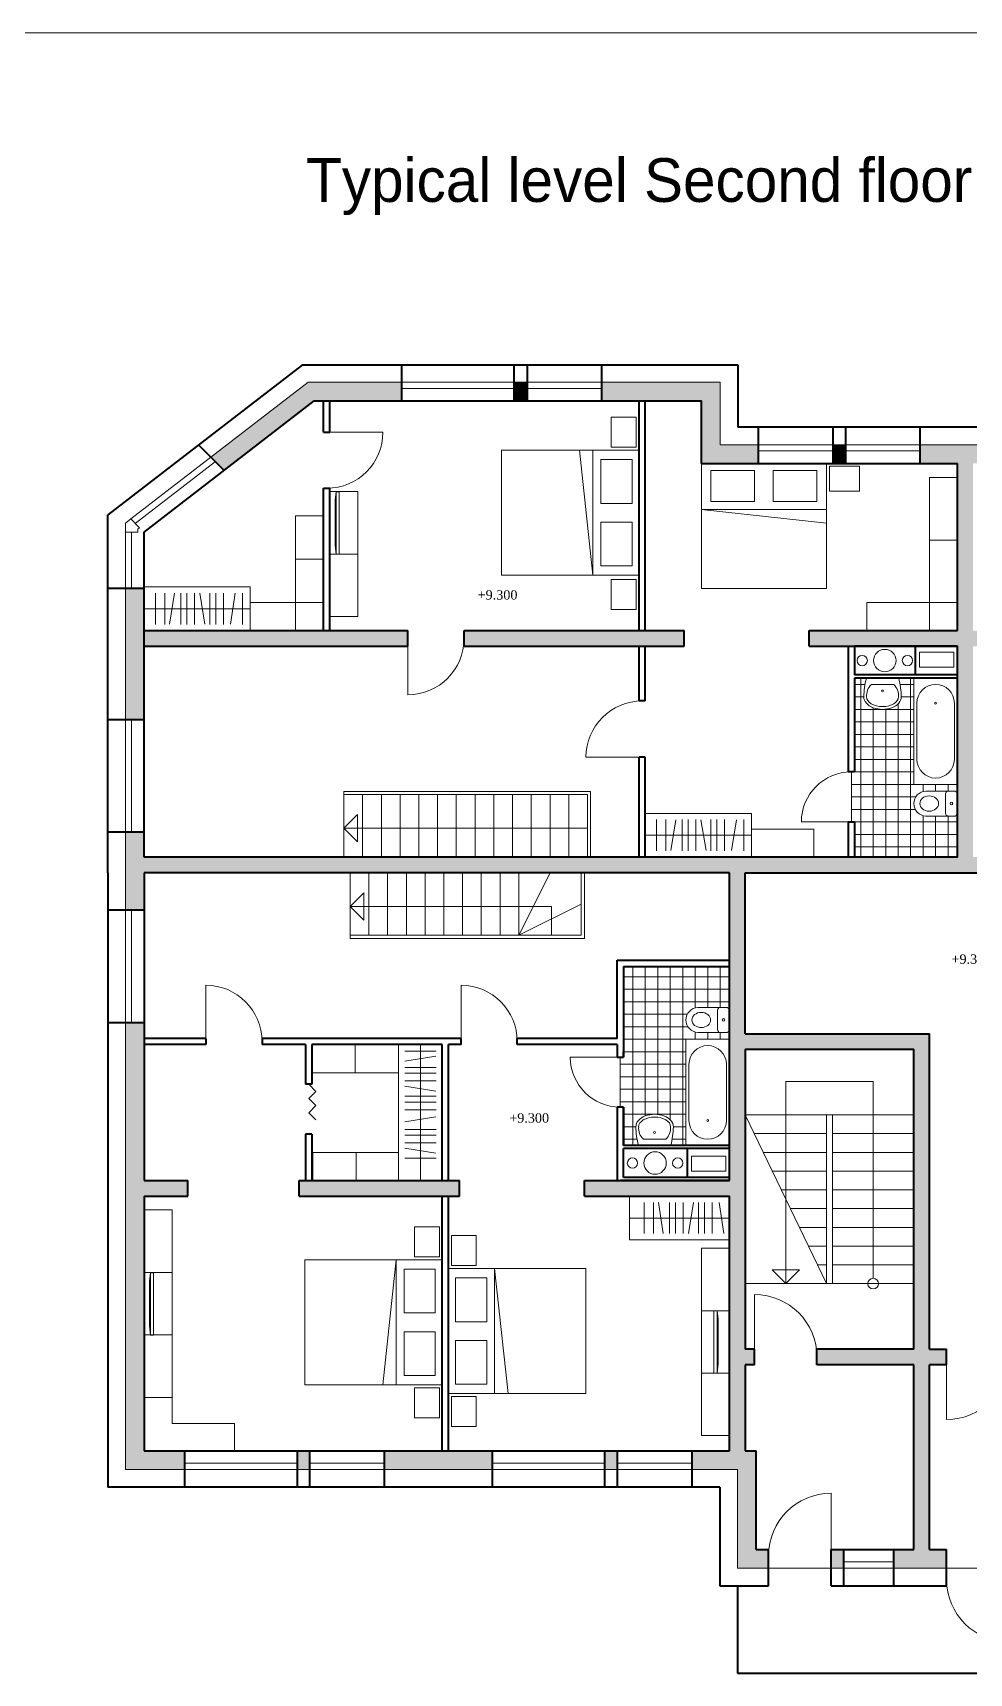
# Model space of a CAD drawing. Header units: millimetres. Extents: x 145836 to 266027, y 108786 to 206069.
# Drawn here: x 203108 to 218102, y 179817 to 206069 of the extents above; entities that cross this region are included whole.
import ezdxf

# ---------------------------------------------------------------- set-up
doc = ezdxf.new("R2010")
doc.units = ezdxf.units.MM
doc.layers.get('0').update_dxf_attribs({"color": 250})
doc.styles.get("Standard").update_dxf_attribs({"font": 'arial.ttf'})

msp = doc.modelspace()

# ---------------------------------------------------------------- hatches: boundary and pattern name
at = {"lineweight": 20}
for points in [[(209015, 200477), (207517, 200477), (205961, 199279), (206173, 199066), (207615, 200177), (209015, 200177)], [(211022, 200477), (210815, 200477), (210815, 200377), (210815, 200177), (211022, 200177)], [(214722, 199477), (214115, 199477), (214115, 200477), (212222, 200477), (212222, 200377), (212222, 200177), (213815, 200177), (213815, 199177), (213915, 199177), (214722, 199177)], [(216122, 199477), (215922, 199477), (215922, 199377), (215922, 199177), (216122, 199177)], [(217340, 190052), (214515, 190052), (214515, 192627), (218040, 192627), (218040, 192752), (214390, 192752), (214390, 189927), (217340, 189927)], [(214690, 183377), (214515, 183377), (214515, 184752), (214665, 184752), (214665, 184877), (214390, 184877), (214390, 181497), (214890, 181497), (214890, 181797), (214690, 181797)]]:
    msp.add_hatch(color=256, dxfattribs=at).paths.add_polyline_path(points)
h = msp.add_hatch(color=256, dxfattribs=at)
h.paths.add_polyline_path([(218040, 199477), (217322, 199477), (217322, 199377), (217315, 199377), (217315, 199177), (217915, 199177), (217915, 196502), (215540, 196502), (215540, 196377), (218040, 196377)])
h.paths.add_polyline_path([(218758, 199477), (218040, 199477), (218040, 196377), (218381, 196377), (218381, 196502), (218165, 196502), (218165, 197677), (218165, 199177), (218765, 199177), (218765, 199377), (218758, 199377)])
h = msp.add_hatch(color=256, dxfattribs=at)
h.paths.add_polyline_path([(204890, 197177), (204590, 197177), (204590, 196377), (204890, 196377)])
h.paths.add_polyline_path([(204890, 196377), (204590, 196377), (204590, 195077), (204690, 195077), (204890, 195077)])
h.paths.add_polyline_path([(209115, 196377), (204890, 196377), (204890, 196252), (208665, 196252), (209115, 196252)])
h.paths.add_polyline_path([(209115, 196502), (208665, 196502), (204890, 196502), (204890, 196377), (209115, 196377)])
h = msp.add_hatch(color=256, dxfattribs=at)
h.paths.add_polyline_path([(213540, 196502), (212065, 196502), (210015, 196502), (210015, 196377), (213540, 196377)])
h.paths.add_polyline_path([(213540, 196377), (210015, 196377), (210015, 196252), (212065, 196252), (213540, 196252)])
h = msp.add_hatch(color=256, dxfattribs=at)
h.paths.add_polyline_path([(218040, 196377), (215540, 196377), (215540, 196252), (217915, 196252), (217915, 195792), (217915, 194742), (217915, 193880, -0.017084), (217915, 193875), (217915, 193592, -0.017084), (217915, 193588), (217915, 192877), (214390, 192877), (214390, 192752), (218040, 192752)])
h.paths.add_polyline_path([(218165, 196252), (218381, 196252), (218381, 196377), (218040, 196377), (218040, 192752), (219140, 192752), (219140, 192877), (218165, 192877), (218165, 195077), (218165, 195205, -0.017084), (218165, 195210), (218165, 195492, -0.017084), (218165, 195497), (218165, 195792)])
h.paths.add_polyline_path([(218589, 196502), (218381, 196502), (218381, 196377), (218589, 196377)])
h.paths.add_polyline_path([(218589, 196377), (218381, 196377), (218381, 196252), (218589, 196252)])
h.paths.add_polyline_path([(220815, 196502), (218589, 196502), (218589, 196377), (220815, 196377)])
h.paths.add_polyline_path([(220815, 196377), (218589, 196377), (218589, 196252), (220815, 196252)])
h = msp.add_hatch(color=256, dxfattribs=at)
h.paths.add_polyline_path([(219140, 192752), (218040, 192752), (218040, 192627), (219140, 192627)])
h.paths.add_polyline_path([(214390, 192877), (208665, 192877), (204890, 192877), (204890, 193277), (204590, 193277), (204590, 192752), (214390, 192752)])
h.paths.add_polyline_path([(214390, 192752), (204590, 192752), (204590, 192027), (204690, 192027), (204890, 192027), (204890, 192627), (208665, 192627), (214265, 192627), (214265, 190417, -0.017084), (214265, 190412), (214265, 190130, -0.017084), (214265, 190125), (214265, 189927), (214390, 189927)])
h = msp.add_hatch(color=256, dxfattribs=at)
h.paths.add_polyline_path([(204891, 190227), (204590, 190227), (204590, 190027), (204590, 189927), (204891, 189927)])
h.paths.add_polyline_path([(204891, 189927), (204590, 189927), (204590, 187577), (205590, 187577), (205590, 187702), (204891, 187702)])
h.paths.add_polyline_path([(204890, 187452), (205590, 187452), (205590, 187577), (204590, 187577), (204590, 184877), (204890, 184877)])
h = msp.add_hatch(color=256, dxfattribs=at)
h.paths.add_polyline_path([(214515, 189802), (217215, 189802), (217215, 185002), (215665, 185002), (215665, 184877), (217340, 184877), (217340, 189927), (214390, 189927), (214390, 187577), (214515, 187577)])
h.paths.add_polyline_path([(214390, 189927), (214265, 189927), (214265, 189802), (214265, 187702), (212515, 187702), (211940, 187702), (211940, 187577), (214390, 187577)])
h.paths.add_polyline_path([(214390, 187577), (211940, 187577), (211940, 187452), (214265, 187452), (214265, 186752), (214265, 184877), (214390, 184877)])
h.paths.add_polyline_path([(214515, 187577), (214390, 187577), (214390, 184877), (214665, 184877), (214665, 185002), (214515, 185002)], flags=17)
h = msp.add_hatch(color=256, dxfattribs=at)
h.paths.add_polyline_path([(217465, 190052), (217340, 190052), (217340, 189927), (217465, 189927)])
h.paths.add_polyline_path([(217465, 189927), (217340, 189927), (217340, 184877), (217740, 184877), (217740, 185002), (217465, 185002)])
h = msp.add_hatch(color=256, dxfattribs=at)
h.paths.add_polyline_path([(209940, 187702), (207376, 187702), (207376, 187577), (209940, 187577)])
h.paths.add_polyline_path([(209940, 187577), (207376, 187577), (207376, 187452), (209940, 187452)])
h = msp.add_hatch(color=256, dxfattribs=at)
h.paths.add_polyline_path([(204890, 184877), (204590, 184877), (204590, 183787), (204590, 183077), (205540, 183077), (205540, 183377), (204890, 183377)])
h.paths.add_polyline_path([(207540, 183377), (207340, 183377), (207340, 183077), (207540, 183077), (207540, 183177)])
h.paths.add_polyline_path([(210465, 183377), (208740, 183377), (208740, 183077), (210465, 183077)])
h = msp.add_hatch(color=256, dxfattribs=at)
h.paths.add_polyline_path([(212465, 183377), (212265, 183377), (212265, 183077), (212465, 183077), (212465, 183177)])
h.paths.add_polyline_path([(214390, 184877), (214265, 184877), (214265, 183377), (213815, 183377), (213665, 183377), (213665, 183077), (214390, 183077)])
h = msp.add_hatch(color=256, dxfattribs=at)
h.paths.add_polyline_path([(217340, 184877), (215665, 184877), (215665, 184752), (217215, 184752), (217215, 181797), (216890, 181797), (216890, 181497), (217340, 181497)])
h.paths.add_polyline_path([(217740, 181797), (217465, 181797), (217465, 184752), (217740, 184752), (217740, 184877), (217340, 184877), (217340, 181497), (217740, 181497)])
h.paths.add_polyline_path([(216090, 181797), (215890, 181797), (215890, 181497), (216090, 181497), (216090, 181597)], flags=16)

# ---------------------------------------------------------------- linework, layer by layer
at = {"lineweight": 13}
for p, q in [((145836, 206069), (266027, 206069)), ((207815, 199680), (208715, 199680)), ((209115, 196377), (209115, 195477)), ((216434, 195642), (216265, 195642)), ((216365, 195742), (216365, 192877)), ((217215, 195642), (216996, 195642)), ((217165, 195742), (217165, 194491)), ((216415, 195442), (216265, 195442)), ((216965, 195332), (216965, 192877)), ((217215, 195442), (217015, 195442)), ((217215, 195242), (216265, 195242)), ((216565, 195269), (216565, 192877)), ((216765, 195245), (216765, 192877)), ((217215, 195042), (216265, 195042)), ((217215, 194842), (216265, 194842)), ((217215, 194642), (216265, 194642)), ((212865, 194477), (211965, 194477)), ((217215, 194442), (216265, 194442)), ((217165, 194491), (217165, 192877)), ((216215, 194242), (216215, 193442)), ((217915, 194042), (216215, 194042)), ((217215, 194242), (216265, 194242)), ((217365, 194042), (217365, 193928)), ((217565, 194042), (217565, 193934)), ((217765, 194042), (217765, 193934)), ((208090, 193927), (212040, 193927)), ((208090, 193877), (208090, 193927)), ((208090, 193877), (211990, 193877)), ((208090, 193877), (208090, 192877)), ((208390, 193877), (208390, 192877)), ((208690, 193877), (208690, 192877)), ((208990, 193877), (208990, 192877)), ((209290, 193877), (209290, 192877)), ((209590, 193877), (209590, 192877)), ((209890, 193877), (209890, 192877)), ((210190, 193877), (210190, 192877)), ((210490, 193877), (210490, 192877)), ((210790, 192877), (210790, 193877)), ((211090, 192877), (211090, 193877)), ((211390, 192877), (211390, 193877)), ((211690, 192877), (211690, 193877)), ((211990, 192877), (211990, 193877)), ((212040, 192877), (212040, 193927)), ((217247, 193842), (216215, 193842)), ((217238, 193642), (216215, 193642)), ((217365, 193540), (217365, 192877)), ((217565, 193534), (217565, 192877)), ((217765, 193534), (217765, 192877)), ((217915, 193442), (216215, 193442)), ((217915, 193242), (216265, 193242)), ((217915, 193042), (216265, 193042)), ((208190, 191577), (208190, 192627)), ((208490, 191627), (208490, 192627)), ((208790, 191627), (208790, 192627)), ((209090, 191627), (209090, 192627)), ((209390, 191627), (209390, 192627)), ((209690, 191627), (209690, 192627)), ((209990, 191627), (209990, 192627)), ((210290, 191627), (210290, 192627)), ((210590, 191627), (210590, 192627)), ((210890, 191627), (210890, 192627)), ((210890, 191627), (211390, 192627)), ((211940, 192627), (211940, 191577)), ((210890, 191627), (211890, 192127)), ((208190, 191577), (211940, 191577)), ((212715, 188262), (212715, 191127)), ((212915, 188736), (212915, 191127)), ((213115, 188760), (213115, 191127)), ((213315, 188673), (213315, 191127)), ((213515, 188262), (213517, 191127)), ((213717, 190465), (213717, 191127)), ((213917, 190471), (213917, 191127)), ((214117, 190471), (214117, 191127)), ((214265, 190962), (212565, 190962)), ((205879, 189927), (205879, 190827)), ((214265, 190762), (212565, 190762)), ((214265, 190562), (212565, 190562)), ((213588, 190362), (212565, 190362)), ((213597, 190162), (212565, 190162)), ((213717, 189962), (213717, 190077)), ((213917, 189962), (213917, 190071)), ((214117, 189962), (214117, 190071)), ((209765, 189877), (209965, 189877)), ((214265, 189962), (212565, 189962)), ((212515, 189677), (212515, 188877)), ((213565, 189562), (212515, 189562)), ((213565, 189762), (212565, 189762)), ((213565, 189362), (212515, 189362)), ((213565, 189162), (212515, 189162)), ((213565, 188962), (212515, 188962)), ((213565, 188762), (212565, 188762)), ((214515, 188752), (215815, 188752)), ((215815, 186052), (214515, 188752)), ((215815, 188752), (215865, 188752)), ((215865, 188752), (215915, 188752)), ((215915, 188752), (217215, 188752)), ((212765, 188562), (212565, 188562)), ((213565, 188562), (213365, 188562)), ((212784, 188362), (212565, 188362)), ((213565, 188362), (213346, 188362)), ((214659, 188452), (215815, 188452)), ((215915, 188452), (217215, 188452)), ((214804, 188152), (215815, 188152)), ((215915, 188152), (217215, 188152)), ((214948, 187852), (215815, 187852)), ((215915, 187852), (217215, 187852)), ((215093, 187552), (215815, 187552)), ((215915, 187552), (217215, 187552)), ((215237, 187252), (215815, 187252)), ((215915, 187252), (217215, 187252)), ((215382, 186952), (215815, 186952)), ((215915, 186952), (217215, 186952)), ((215526, 186652), (215815, 186652)), ((215915, 186652), (217215, 186652)), ((215671, 186352), (215815, 186352)), ((215915, 186352), (217215, 186352)), ((214515, 186052), (215815, 186052)), ((214665, 184877), (214665, 185877)), ((215815, 186052), (215915, 186052)), ((215915, 186052), (217215, 186052)), ((217740, 184877), (217740, 183877)), ((215890, 181697), (215890, 182697))]:
    msp.add_line(p, q, dxfattribs=at)
at = {"lineweight": 40}
for p, q in [((207425, 200757), (204310, 198357)), ((207425, 200757), (214395, 200757)), ((209015, 200177), (209015, 200757)), ((210815, 200177), (210815, 200757)), ((211022, 200757), (211022, 200177)), ((212222, 200177), (212222, 200757)), ((214395, 200757), (214395, 199757)), ((204890, 198077), (207615, 200177)), ((207615, 200177), (213815, 200177)), ((207765, 199680), (207765, 200177)), ((207865, 199680), (207865, 200177)), ((212815, 196502), (212815, 200177)), ((212915, 196502), (212915, 200177)), ((213815, 199177), (213815, 200177)), ((207765, 199680), (207865, 199680)), ((221685, 199757), (214395, 199757)), ((214722, 199757), (214722, 199177)), ((215922, 199177), (215922, 199757)), ((216122, 199757), (216122, 199177)), ((217315, 199177), (217315, 199757)), ((206173, 199066), (205763, 199477)), ((213815, 199177), (217915, 199177)), ((217915, 196502), (217915, 199177)), ((207765, 196502), (207765, 198780)), ((207765, 198780), (207865, 198780)), ((207865, 196502), (207865, 198780)), ((204310, 192627), (204310, 198357)), ((204890, 192877), (204890, 198077)), ((204890, 197177), (204310, 197177)), ((204890, 196502), (208665, 196502)), ((208665, 196502), (209115, 196502)), ((209115, 196252), (209115, 196502)), ((210015, 196502), (212065, 196502)), ((210015, 196252), (210015, 196502)), ((212065, 196502), (213540, 196502)), ((213540, 196252), (213540, 196502)), ((215540, 196502), (217915, 196502)), ((215540, 196252), (215540, 196502)), ((204890, 196252), (208665, 196252)), ((208665, 196252), (209115, 196252)), ((210015, 196252), (212065, 196252)), ((212065, 196252), (213540, 196252)), ((212815, 195377), (212815, 196252)), ((212915, 195377), (212915, 196252)), ((215540, 196252), (217915, 196252)), ((216165, 196252), (216165, 194242)), ((217915, 196252), (216265, 196252)), ((216265, 196252), (216265, 195792)), ((217239, 196252), (217239, 195792)), ((217455, 196252), (217915, 196252)), ((217915, 195792), (217915, 196252)), ((217915, 195792), (216265, 195792)), ((217915, 195742), (216265, 195742)), ((216265, 195742), (216265, 194242)), ((217915, 194742), (217915, 195792)), ((212915, 195377), (212815, 195377)), ((204890, 195077), (204310, 195077)), ((217915, 192877), (217915, 195077)), ((217915, 192877), (217915, 194887)), ((212815, 192877), (212815, 194477)), ((212915, 194477), (212815, 194477)), ((212915, 192877), (212915, 194477)), ((216265, 194242), (216165, 194242)), ((204890, 193277), (204310, 193277)), ((216165, 193442), (216165, 192877)), ((216165, 193442), (216265, 193442)), ((216265, 193442), (216265, 192877)), ((208665, 192877), (204890, 192877)), ((217915, 192877), (208665, 192877)), ((204310, 192627), (204310, 182797)), ((208665, 192627), (204890, 192627)), ((204890, 192627), (204891, 187702)), ((214265, 192627), (208665, 192627)), ((214265, 189802), (214265, 192627)), ((214515, 192627), (219140, 192627)), ((214515, 190052), (214515, 192627)), ((204890, 192027), (204310, 192027)), ((212465, 189977), (212465, 191227)), ((212465, 191227), (214265, 191227)), ((212565, 191127), (212565, 189977)), ((212565, 191127), (214265, 191127)), ((204890, 190227), (204310, 190227)), ((205879, 189977), (204891, 189977)), ((205879, 189877), (204891, 189877)), ((205879, 189977), (205879, 189877)), ((209965, 189977), (206778, 189977)), ((206779, 189977), (206779, 189877)), ((207476, 189877), (206779, 189877)), ((207476, 189877), (207476, 189242)), ((209665, 189877), (207576, 189877)), ((207576, 189877), (207576, 189242)), ((209665, 187702), (209665, 189877)), ((209765, 187702), (209765, 189877)), ((209965, 189877), (209765, 189877)), ((209965, 189877), (209965, 189977)), ((212465, 189977), (210864, 189977)), ((210865, 189877), (210865, 189977)), ((212465, 189877), (210865, 189877)), ((212465, 189877), (212465, 189677)), ((212565, 189977), (212565, 189677)), ((214265, 187702), (214265, 189802)), ((214515, 190052), (214665, 190052)), ((214515, 190052), (217465, 190052)), ((214515, 189802), (214515, 185002)), ((214515, 189802), (214665, 189802)), ((214515, 189802), (217215, 189802)), ((217215, 185002), (217215, 189802)), ((217465, 185002), (217465, 190052)), ((212465, 189677), (212565, 189677)), ((212565, 189677), (212565, 189762)), ((207576, 189242), (207476, 189242)), ((212465, 188877), (212465, 187702)), ((212565, 188877), (212465, 188877)), ((212565, 188262), (212565, 188877)), ((212565, 188877), (212565, 188262)), ((207476, 188442), (207476, 187702)), ((207576, 188442), (207476, 188442)), ((207576, 188442), (207576, 187702)), ((214265, 188262), (212565, 188262)), ((214265, 188212), (212565, 188212)), ((212565, 187752), (212565, 188212)), ((213589, 187752), (213589, 188212)), ((214265, 187752), (214265, 188212)), ((204891, 187702), (205590, 187702)), ((205590, 187452), (205590, 187702)), ((207376, 187702), (209940, 187702)), ((207376, 187452), (207376, 187702)), ((209940, 187452), (209940, 187702)), ((211940, 187702), (214265, 187702)), ((211940, 187452), (211940, 187702)), ((214265, 187702), (212515, 187702)), ((214265, 187752), (212565, 187752)), ((204890, 187452), (204890, 183377)), ((204890, 187452), (205590, 187452)), ((207376, 187452), (209940, 187452)), ((209665, 183377), (209665, 187452)), ((209765, 183377), (209765, 187452)), ((211940, 187452), (214265, 187452)), ((214265, 183377), (214265, 187452)), ((214665, 185002), (214515, 185002)), ((214665, 184752), (214665, 185002)), ((217215, 185002), (215665, 185002)), ((215665, 184752), (215665, 185002)), ((217465, 185002), (217740, 185002)), ((217740, 184752), (217740, 185002)), ((214515, 184752), (214515, 183377)), ((214665, 184752), (214515, 184752)), ((217215, 184752), (215665, 184752)), ((217215, 181797), (217215, 184752)), ((217465, 181797), (217465, 184752)), ((217740, 184752), (217465, 184752)), ((204890, 183377), (214265, 183377)), ((205540, 183377), (205540, 182797)), ((207340, 183377), (207340, 182797)), ((207540, 183377), (207540, 182797)), ((208740, 182797), (208740, 183377)), ((210465, 183377), (210465, 182797)), ((212265, 183377), (212265, 182797)), ((212465, 183377), (212465, 182797)), ((213665, 182797), (213665, 183377)), ((214515, 183377), (214690, 183377)), ((214690, 181797), (214690, 183377)), ((214110, 182797), (204310, 182797)), ((214110, 182797), (214110, 181217)), ((214690, 181797), (214890, 181797)), ((214890, 181217), (214890, 181797)), ((215890, 181797), (217215, 181797)), ((215890, 181217), (215890, 181797)), ((216090, 181797), (216090, 181217)), ((216890, 181797), (216890, 181217)), ((217465, 181797), (217740, 181797)), ((217740, 181217), (217740, 181797)), ((214110, 181217), (214690, 181217)), ((214390, 181217), (214390, 179817)), ((214690, 181217), (214890, 181217)), ((215890, 181217), (217740, 181217)), ((214390, 179817), (221065, 179817))]:
    msp.add_line(p, q, dxfattribs=at)
at = {"lineweight": 20}
for p, q in [((207517, 200477), (205961, 199279)), ((207517, 200477), (214115, 200477)), ((214115, 200477), (214115, 199477)), ((212770, 199918), (212370, 199918)), ((212370, 199918), (212370, 199438)), ((212770, 199918), (212770, 199438)), ((206103, 199137), (205961, 199279)), ((212815, 199388), (210615, 199388)), ((210615, 199388), (210615, 197388)), ((212077, 197388), (211862, 199388)), ((212077, 199388), (212077, 197388)), ((212770, 199438), (212370, 199438)), ((214115, 199477), (215495, 199477)), ((215495, 199477), (221965, 199477)), ((212703, 199238), (212203, 199238)), ((212203, 199238), (212203, 198538)), ((212703, 199238), (212703, 198538)), ((213815, 199177), (213915, 199177)), ((213815, 199177), (213815, 197177)), ((213965, 199066), (213965, 198566)), ((213965, 199066), (214665, 199066)), ((214665, 199066), (214665, 198566)), ((215665, 199066), (214965, 199066)), ((214965, 199066), (214965, 198566)), ((215665, 199066), (215665, 198566)), ((215815, 199177), (215815, 197177)), ((215865, 199132), (215865, 198732)), ((216345, 199132), (215865, 199132)), ((216345, 199132), (216345, 198732)), ((207865, 198727), (208315, 198727)), ((208315, 198727), (208315, 196727)), ((216345, 198732), (215865, 198732)), ((217915, 198952), (217465, 198952)), ((217465, 198952), (217465, 196502)), ((207966, 198724), (207952, 198588)), ((207952, 198588), (207952, 197871)), ((208016, 198724), (207966, 198724)), ((207966, 198724), (207966, 197724)), ((208016, 198724), (208016, 197724)), ((212703, 198538), (212203, 198538)), ((213965, 198566), (214665, 198566)), ((215665, 198566), (214965, 198566)), ((204678, 198290), (204590, 198222)), ((204590, 198222), (204590, 198077)), ((204590, 198222), (204590, 183077)), ((204590, 198222), (204590, 198077)), ((204590, 198222), (204590, 198077)), ((204590, 198222), (204590, 198077)), ((204590, 198222), (204590, 198077)), ((204819, 198148), (204678, 198290)), ((207315, 198341), (207315, 196502)), ((207765, 198341), (207315, 198341)), ((212203, 197538), (212203, 198238)), ((212703, 198238), (212203, 198238)), ((212703, 197538), (212703, 198238)), ((215815, 198440), (213815, 198440)), ((213815, 198440), (215815, 198224)), ((204590, 198077), (204790, 198077)), ((204790, 198126), (204819, 198148)), ((204790, 198077), (204790, 198126)), ((217915, 197952), (217465, 197952)), ((207865, 197727), (208315, 197727)), ((207966, 197724), (207952, 197871)), ((208016, 197724), (207966, 197724)), ((207765, 197647), (207315, 197647)), ((212703, 197538), (212203, 197538)), ((204890, 197202), (206590, 197202)), ((206590, 197202), (206590, 196502)), ((212815, 197388), (210615, 197388)), ((212370, 196840), (212370, 197320)), ((212770, 197320), (212370, 197320)), ((212770, 196840), (212770, 197320)), ((215815, 197177), (213815, 197177)), ((205071, 196852), (205071, 197102)), ((205220, 196602), (205220, 197102)), ((205299, 196606), (205379, 197099)), ((205481, 196602), (205481, 197102)), ((205575, 196602), (205575, 197102)), ((205699, 196602), (205699, 197102)), ((205863, 196606), (205782, 197099)), ((205942, 196602), (205942, 197102)), ((206037, 196602), (206037, 197102)), ((206160, 196602), (206160, 197102)), ((206272, 196606), (206351, 197099)), ((206468, 196602), (206468, 197102)), ((207765, 196952), (206590, 196952)), ((206590, 196952), (206590, 196502)), ((217465, 196952), (216465, 196952)), ((216465, 196952), (216465, 196502)), ((217915, 196952), (217465, 196952)), ((204890, 196852), (206590, 196852)), ((205071, 196602), (205071, 196852)), ((207865, 196727), (208315, 196727)), ((212770, 196840), (212370, 196840)), ((217304, 196155), (217304, 195915)), ((217855, 196155), (217304, 196155)), ((217855, 195915), (217855, 196155)), ((217304, 195915), (217855, 195915)), ((216895, 195642), (216535, 195642)), ((217215, 194042), (217215, 195742)), ((217265, 194442), (217265, 195342)), ((217865, 194442), (217865, 195342)), ((217877, 193934), (217406, 193934)), ((217724, 193890), (217724, 193578)), ((212915, 193577), (214615, 193577)), ((213096, 193227), (213096, 193477)), ((213245, 192977), (213245, 193477)), ((213506, 192977), (213506, 193477)), ((213600, 192977), (213600, 193477)), ((213724, 192977), (213724, 193477)), ((213967, 192977), (213967, 193477)), ((214062, 192977), (214062, 193477)), ((214185, 192977), (214185, 193477)), ((214493, 192977), (214493, 193477)), ((214615, 193577), (214615, 192877)), ((217877, 193534), (217406, 193534)), ((212915, 193227), (214615, 193227)), ((213096, 192977), (213096, 193227)), ((213324, 192981), (213404, 193474)), ((213888, 192981), (213807, 193474)), ((214297, 192981), (214376, 193474)), ((215615, 193327), (214615, 193327)), ((216215, 193442), (215415, 193442)), ((215615, 193327), (215615, 192877)), ((211890, 191627), (211890, 192627)), ((208190, 191627), (211890, 191627)), ((209965, 190827), (209965, 189927)), ((214227, 190471), (213756, 190471)), ((214074, 190115), (214074, 190427)), ((204590, 190027), (204590, 190227)), ((214227, 190071), (213756, 190071)), ((207576, 189877), (207576, 189427)), ((208271, 189877), (208271, 189427)), ((208965, 189877), (208965, 187702)), ((209315, 189877), (209315, 187702)), ((212465, 189877), (212465, 189677)), ((213565, 189962), (213565, 188262)), ((208965, 189777), (208965, 189327)), ((209565, 189774), (209065, 189774)), ((209562, 189694), (209068, 189614)), ((212515, 189677), (211715, 189677)), ((213615, 189562), (213615, 188662)), ((214215, 189562), (214215, 188662)), ((207576, 189427), (208965, 189427)), ((209565, 189513), (209065, 189513)), ((209565, 189418), (209065, 189418)), ((209565, 189295), (209065, 189295)), ((214265, 187702), (214265, 189402)), ((207576, 189242), (207526, 189242)), ((207526, 189242), (207641, 189128)), ((207641, 189128), (207526, 189014)), ((207526, 189014), (207641, 188900)), ((209565, 189051), (209065, 189051)), ((209562, 189130), (209068, 189211)), ((207641, 188900), (207526, 188786)), ((207526, 188786), (207641, 188671)), ((209565, 188957), (209065, 188957)), ((209565, 188833), (209065, 188833)), ((215815, 188752), (215815, 186052)), ((215915, 188752), (215915, 186052)), ((209565, 188521), (209065, 188521)), ((209562, 188722), (209068, 188642)), ((209565, 188427), (209065, 188427)), ((209565, 188303), (209065, 188303)), ((212885, 188362), (213245, 188362)), ((207590, 188152), (208965, 188152)), ((207590, 187702), (207590, 188152)), ((208284, 187702), (208284, 188152)), ((209565, 188059), (209065, 188059)), ((209562, 188139), (209068, 188220)), ((213654, 187850), (213654, 188090)), ((213654, 188090), (214205, 188090)), ((214205, 188090), (214205, 187850)), ((214205, 187850), (213654, 187850)), ((213705, 187702), (214265, 187702)), ((213805, 187752), (214265, 187752)), ((213805, 187702), (214265, 187702)), ((212665, 187452), (212665, 186752)), ((214265, 187002), (214265, 187452)), ((214265, 187452), (214265, 186752)), ((205340, 187231), (204890, 187231)), ((205340, 187231), (205340, 183811)), ((212896, 187352), (212896, 187102)), ((213045, 187352), (213045, 186852)), ((213125, 187349), (213204, 186856)), ((213306, 187352), (213306, 186852)), ((213400, 187352), (213400, 186852)), ((213524, 187352), (213524, 186852)), ((213688, 187349), (213607, 186856)), ((213768, 187352), (213768, 186852)), ((213862, 187352), (213862, 186852)), ((213986, 187352), (213986, 186852)), ((214097, 187349), (214176, 186856)), ((209220, 186483), (209220, 186963)), ((209620, 186963), (209220, 186963)), ((209620, 186483), (209620, 186963)), ((212665, 187102), (214265, 187102)), ((212896, 187102), (212896, 186852)), ((209810, 186823), (210210, 186823)), ((209810, 186343), (209810, 186823)), ((210210, 186343), (210210, 186823)), ((212665, 186752), (214265, 186752)), ((207465, 184433), (207465, 186433)), ((209665, 186433), (207465, 186433)), ((208927, 186433), (208712, 184433)), ((208927, 184433), (208927, 186433)), ((209620, 186483), (209220, 186483)), ((213815, 186619), (213815, 183619)), ((214265, 186619), (213815, 186619)), ((204890, 186231), (205340, 186231)), ((204991, 186227), (204977, 186092)), ((205041, 186227), (204991, 186227)), ((204991, 186227), (204991, 185227)), ((205041, 186227), (205041, 185227)), ((209553, 186283), (209053, 186283)), ((209053, 186283), (209053, 185583)), ((209553, 186283), (209553, 185583)), ((209765, 186293), (211965, 186293)), ((209810, 186343), (210210, 186343)), ((209877, 186143), (210377, 186143)), ((209877, 186143), (209877, 185443)), ((210377, 186143), (210377, 185443)), ((210503, 184293), (210503, 186293)), ((210503, 186293), (210718, 184293)), ((211965, 184293), (211965, 186293)), ((204977, 186092), (204977, 185375)), ((214265, 185619), (213815, 185619)), ((214015, 185619), (214015, 184619)), ((214015, 185619), (214065, 185619)), ((214065, 185619), (214065, 184619)), ((214065, 185619), (214080, 185483)), ((204991, 185227), (204977, 185375)), ((209553, 185583), (209053, 185583)), ((209877, 185443), (210377, 185443)), ((214080, 185483), (214080, 184766)), ((204890, 185231), (205340, 185231)), ((205041, 185227), (204991, 185227)), ((209053, 184583), (209053, 185283)), ((209553, 185283), (209053, 185283)), ((209553, 184583), (209553, 185283)), ((209877, 184443), (209877, 185143)), ((209877, 185143), (210377, 185143)), ((210377, 184443), (210377, 185143)), ((209553, 184583), (209053, 184583)), ((214265, 184619), (213815, 184619)), ((214015, 184619), (214065, 184619)), ((214065, 184619), (214080, 184766)), ((209665, 184433), (207465, 184433)), ((209620, 184383), (209220, 184383)), ((209220, 184383), (209220, 183903)), ((209620, 184383), (209620, 183903)), ((209765, 184293), (211965, 184293)), ((209877, 184443), (210377, 184443)), ((204890, 184231), (205340, 184231)), ((209810, 184243), (210210, 184243)), ((209810, 184243), (209810, 183763)), ((210210, 184243), (210210, 183763)), ((206340, 183811), (205340, 183811)), ((206340, 183811), (206340, 183377)), ((209620, 183903), (209220, 183903)), ((209810, 183763), (210210, 183763)), ((214265, 183619), (213815, 183619)), ((214265, 183377), (213815, 183377)), ((214390, 183077), (204590, 183077)), ((214390, 181497), (214390, 183077)), ((214390, 181497), (214690, 181497)), ((214390, 181497), (220785, 181497))]:
    msp.add_line(p, q, dxfattribs=at)
at = {"color": 252, "lineweight": 13}
for p, q in [((209015, 200377), (209015, 200477)), ((209015, 200477), (210815, 200477)), ((209015, 200377), (210815, 200377)), ((210815, 200477), (210815, 200377)), ((211022, 200377), (211022, 200477)), ((211022, 200477), (212222, 200477)), ((211022, 200377), (212222, 200377)), ((204678, 198290), (205961, 199279)), ((214722, 199377), (214722, 199477)), ((214722, 199477), (215922, 199477)), ((214722, 199377), (215922, 199377)), ((216122, 199477), (217322, 199477)), ((216122, 199377), (217322, 199377)), ((204749, 198219), (206032, 199208)), ((204590, 197177), (204590, 198077)), ((204590, 198077), (204690, 198077)), ((204690, 197177), (204690, 198077)), ((204590, 197177), (204690, 197177)), ((204590, 195077), (204590, 193277)), ((204690, 195077), (204590, 195077)), ((204590, 195077), (204590, 193277)), ((204690, 195077), (204690, 193277)), ((208090, 193339), (208309, 193558)), ((208309, 193558), (208309, 193120)), ((204590, 193277), (204690, 193277)), ((204590, 193277), (204690, 193277)), ((211990, 193339), (208090, 193339)), ((208090, 193339), (208309, 193120)), ((208190, 192089), (208409, 192308)), ((208409, 192308), (208409, 191870)), ((204590, 192027), (204590, 190227)), ((204590, 192027), (204590, 190227)), ((204690, 192027), (204590, 192027)), ((204590, 192027), (204590, 190227)), ((204690, 192027), (204690, 190227)), ((211415, 192089), (208190, 192089)), ((208190, 192089), (208409, 191870)), ((211415, 192089), (211415, 191627)), ((204590, 190227), (204690, 190227)), ((204590, 190227), (204690, 190227)), ((215165, 186052), (215165, 189284)), ((216565, 189284), (215165, 189284)), ((216565, 189284), (216565, 186138)), ((215165, 186052), (214946, 186271)), ((214946, 186271), (215384, 186271)), ((215165, 186052), (215384, 186271)), ((204590, 183787), (204590, 184987)), ((204590, 183787), (204590, 184987)), ((207340, 183177), (205540, 183177)), ((207340, 183077), (205540, 183077)), ((207340, 183177), (207340, 183077)), ((208740, 183177), (207540, 183177)), ((207540, 183077), (207540, 183177)), ((208740, 183077), (207540, 183077)), ((208740, 183177), (208740, 183077)), ((212265, 183177), (210465, 183177)), ((212265, 183077), (210465, 183077)), ((212265, 183177), (212265, 183077)), ((213665, 183177), (212465, 183177)), ((212465, 183077), (212465, 183177)), ((213665, 183077), (212465, 183077)), ((213665, 183177), (213665, 183077)), ((216890, 181597), (216090, 181597)), ((216890, 181497), (216090, 181497))]:
    msp.add_line(p, q, dxfattribs=at)
at = {"color": 252, "lineweight": 20}
for p, q in [((212222, 200477), (212222, 200377)), ((215922, 199477), (215922, 199377)), ((216122, 199477), (216122, 199377)), ((217322, 199477), (217322, 199377)), ((204590, 197177), (204590, 198077)), ((204590, 197177), (204590, 198077)), ((204590, 197177), (204590, 198077)), ((204590, 197177), (204590, 198077)), ((216090, 181497), (216090, 181597)), ((216890, 181497), (216890, 181597))]:
    msp.add_line(p, q, dxfattribs=at)
at = {"color": 6, "lineweight": 9}
msp.add_line((215890, 181797), (215890, 181697), dxfattribs=at)
at = {"lineweight": 20}
for centre, radius in [((216389, 196022), 82.5), ((216752, 196022), 180), ((217114, 196022), 82.5), ((217817, 193734), 21.3), ((214167, 190271), 21.3), ((212710, 187982), 82.5), ((213072, 187982), 180), ((213435, 187982), 82.5)]:
    msp.add_circle(centre, radius, dxfattribs=at)
at = {"lineweight": 13}
for centre in [(216715, 195536), (217565, 195342), (213915, 188662), (213065, 188469)]:
    msp.add_circle(centre, 15.3, dxfattribs=at)
at = {"color": 252, "lineweight": 13}
msp.add_circle((216565, 186052), 85.3, dxfattribs=at)
at = {"color": 252, "lineweight": 9}
for centre, radius, start, end in [((207815, 199680), 900, 270, 0), ((209115, 196377), 900, 270, 0), ((212865, 194477), 900, 90, 180), ((205879, 189927), 900, 0, 90), ((209965, 189927), 900, 0, 90), ((214665, 184877), 1000, 0, 90), ((217740, 184877), 1000, 270, 0), ((215890, 181697), 1000, 90, 180), ((218740, 181317), 1000, 180, 270)]:
    msp.add_arc(centre, radius, start, end, dxfattribs=at)
at = {"lineweight": 20}
for centre, radius, start, end in [((217625, 195430), 1210, 165.0397, 179.4106), ((216709, 195462), 250, 133.9825, 184.5859), ((216721, 195462), 250, 355.4141, 46.0175), ((215805, 195430), 1210, 0.5894, 14.9603), ((217565, 195342), 300, 0, 180), ((217565, 194442), 300, 180, 0), ((217416, 193734), 200, 92.6576, 267.3424), ((217779, 193883), 55.2, 111.9829, 172.3557), ((217854, 193878), 61.1, 358.0425, 67.4434), ((217779, 193585), 55.2, 187.6443, 248.0171), ((217854, 193590), 61.1, 292.5566, 1.9575), ((213766, 190271), 200, 92.6576, 267.3424), ((214129, 190420), 55.2, 111.9829, 172.3557), ((214204, 190415), 61.1, 358.0425, 67.4434), ((214129, 190122), 55.2, 187.6443, 248.0171), ((214204, 190127), 61.1, 292.5566, 1.9575), ((213915, 189562), 300, 0, 180), ((213975, 188575), 1210, 180.5894, 194.9603), ((213059, 188542), 250, 175.4141, 226.0175), ((213071, 188542), 250, 313.9825, 4.5859), ((212155, 188575), 1210, 345.0397, 359.4106), ((213915, 188662), 300, 180, 0)]:
    msp.add_arc(centre, radius, start, end, dxfattribs=at)
at = {"color": 252, "lineweight": 13}
for centre, start, end in [((216215, 193442), 90, 180), ((212515, 189677), 180, 270)]:
    msp.add_arc(centre, 800, start, end, dxfattribs=at)
at = {"lineweight": 20, "extrusion": (0, 0, -1)}
for centre, major_axis, ratio, start_param, end_param in [((216715, 195442), (300, 0), 0.666667, 0, 3.141593), ((216715, 195442), (-256, 0), 0.608174, 3.141593, 6.283185), ((213065, 188562), (-300, 0), 0.666667, 0, 3.141593), ((213065, 188562), (256, 0), 0.608174, 3.141593, 6.283185)]:
    msp.add_ellipse(centre, major_axis=major_axis, ratio=ratio, start_param=start_param, end_param=end_param, dxfattribs=at)
msp.add_ellipse((217462, 193734), major_axis=(150, 0), ratio=0.812428, dxfattribs=at)
at = {"lineweight": 20}
msp.add_ellipse((213812, 190271), major_axis=(150, 0), ratio=0.812428, dxfattribs=at)

# ---------------------------------------------------------------- texts
at = {"color": 252, "lineweight": 13}
for s, insert, char_height, width, attachment_point in [('{\\fMS Reference Sans Serif|b0|i0|c0|p34;\\H0.7x;\\C256;Typical level\\fMS Reference Sans Serif|b0|i0|c204|p34; \\fMS Reference Sans Serif|b0|i0|c0|p34;Second floor\\fMS Reference Sans Serif|b0|i0|c204|p34;      \\fMS Reference Sans Serif|b0|i0|c0|p34;scale\\fMS Reference Sans Serif|b0|i0|c204|p34;   \\fMS Reference Sans Serif|b0|i0|c0|p34;1 : 100 \\fTimes New Roman|b0|i0|c0|p18;\\P\\H1.429x; }', (207485, 204063), 1000, 21997.17, 1), ('{\\fTimes New Roman|b0|i0|c0|p18;\\C256;+9.300}', (210231, 197149), 150, 809.93, 1), ('{\\fTimes New Roman|b0|i0|c0|p18;\\C256;+9.300}', (217819, 191320), 150, 809.93, 1), ('{\\fTimes New Roman|b0|i0|c0|p18;\\C256;+9.300}', (211375, 188778), 150, 809.93, 3)]:
    msp.add_mtext(s, dxfattribs=dict(at, insert=insert, char_height=char_height, width=width, attachment_point=attachment_point))

doc.saveas('drawing.dxf')
